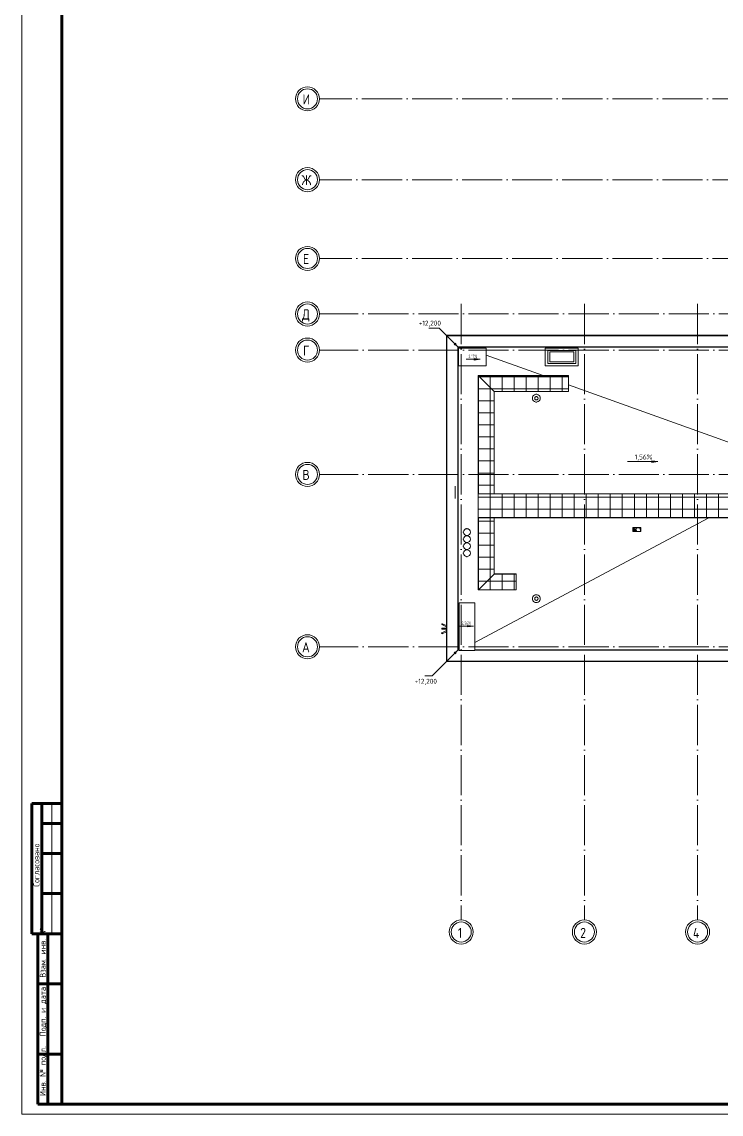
# Model space of a CAD drawing. Header units: millimetres. Extents: x -259793 to 503324, y -44556 to 93494.
# Drawn here: x 384424 to 419333, y -39203 to 15283 of the extents above; entities that cross this region are included whole.
import ezdxf

# ---------------------------------------------------------------- set-up
doc = ezdxf.new("R2010")
doc.units = ezdxf.units.MM
doc.linetypes.add('ADSK_Линия сетки', pattern=[25, 20, -2.5, 0, -2.5])
doc.linetypes.add('ADSK_Осевая', pattern=[14, 10, -2, 0, -2])
for name, color, linetype, lineweight in [('RC-Линии_связи-Адресные', 5, 'Continuous', 30), ('Воздуховоды', 7, 'Continuous', 18), ('Крыша', 7, 'Continuous', 9), ('Линии', 7, 'Continuous', 9), ('Мебель', 252, 'Continuous', 18), ('Оборудование', 8, 'Continuous', 18), ('Ограждение', 252, 'Continuous', 9), ('Оси', 252, 'Continuous', 9), ('Отметки', 7, 'Continuous', 9), ('ОФ_рамка', 8, 'Continuous', 60), ('Размеры', 7, 'Continuous', 9), ('Стены внутренние', 7, 'Continuous', 18), ('Стены наружные', 7, 'Continuous', 18)]:
    doc.layers.add(name, color=color, linetype=linetype, lineweight=lineweight)
doc.styles.add('GOST Common_1', font='', dxfattribs={"height": 250})
doc.styles.add('GOST Common_2', font='', dxfattribs={"width": 0.9, "height": 250})
doc.styles.add('GOST Common_5', font='', dxfattribs={"width": 0.9, "height": 2.5})
doc.styles.add('ГОСТ 2.304', font='')
doc.styles.get('GOST Common_1').set_extended_font_data('GOST type B')
doc.styles.get('GOST Common_2').set_extended_font_data('GOST type B')
doc.styles.get('GOST Common_5').set_extended_font_data('GOST 2.304 type A')
doc.styles.get('ГОСТ 2.304').set_extended_font_data('GOST 2.304 type A')
pattern_1 = [(0, (-35002.24, 20977.94), (0, 600), []), (90, (-35002.24, 20977.94), (-600, 4e-14), [])]
pattern_2 = [(0, (-50486.9, 20977.94), (0, 600), []), (90, (-50486.88, 20977.94), (-424.264, 3e-14), [])]
pattern_3 = [(0, (-51600.9, 20977.94), (0, 600), []), (90, (-51600.88, 20977.94), (-424.264, 3e-14), [])]

# ---------------------------------------------------------------- blocks, each defined once
blk = doc.blocks.new('А0')
at = {"layer": 'ОФ_рамка', "color": 0, "linetype": 'Continuous', "lineweight": 5, "ltscale": 100}
for points in [[(222168, -309617), (222168, -393717)], [(222168, -393717), (341068, -393717)]]:
    blk.add_lwpolyline(points, dxfattribs=at)
at = {"layer": 'ОФ_рамка', "color": 0, "linetype": 'Continuous', "ltscale": 100}
for points in [[(224168, -310117), (224168, -393217)], [(224168, -393217), (340568, -393217)]]:
    blk.add_lwpolyline(points, dxfattribs=at)
at = {"layer": 'ОФ_рамка', "color": 0, "linetype": 'Continuous'}
for points in [[(222668, -384717), (222668, -378217)], [(224168, -378217), (222668, -378217)], [(223168, -384717), (223168, -378217)], [(224168, -393217), (224168, -378217)], [(223168, -379217), (224168, -379217)], [(223168, -380717), (224168, -380717)], [(223168, -382717), (224168, -382717)], [(222668, -384717), (224168, -384717)], [(222968, -393217), (222968, -384717)], [(223468, -393217), (223468, -384717)], [(222968, -387217), (224168, -387217)], [(222968, -390717), (224168, -390717)], [(224168, -393217), (222968, -393217)]]:
    blk.add_lwpolyline(points, dxfattribs=at)
at = {"layer": 'ОФ_рамка', "color": 0, "linetype": 'Continuous', "lineweight": 5}
blk.add_lwpolyline([(223668, -384717), (223668, -378217)], dxfattribs=at)
at = {"layer": 'ОФ_рамка', "color": 0, "linetype": 'Continuous', "lineweight": 5, "char_height": 300, "attachment_point": 1, "rotation": 90, "style": 'ГОСТ 2.304'}
for s, insert, width in [('\\fGOST 2.304 type A|b0|i0|c1|p34;\\W1.0000000000;\\T1.0000000000;\\o\\lСогласовано', (222748, -382374), 1992.86), ('\\fGOST 2.304 type A|b0|i0|c1|p34;\\W1.0000000000;\\T1.0000000000;\\o\\lВзам. инв. №', (223066, -386910), 2077.93), ('\\fGOST 2.304 type A|b0|i0|c1|p34;\\W1.0000000000;\\T1.0000000000;\\o\\lПодп. и дата', (223068, -389839), 2065.5), ('\\fGOST 2.304 type A|b0|i0|c1|p34;\\W1.0000000000;\\T1.0000000000;\\o\\lИнв. № подл.', (223065, -392816), 2070.21)]:
    blk.add_mtext(s, dxfattribs=dict(at, insert=insert, width=width))
blk = doc.blocks.new('Кровля Жив')
at = {"layer": 'Ограждение', "true_color": 0x636466}
h = blk.add_hatch(dxfattribs=at)
h.set_pattern_fill('FP_107', color=251, style=0, pattern_type=2)
h.set_pattern_definition(pattern_3)
h.paths.add_polyline_path([(-67486, 8365), (-67476, 8365), (-67476, 14255), (-67486, 14265), (-67486, 8375)])
h = blk.add_hatch(dxfattribs=at)
h.set_pattern_fill('FP_111', color=251, style=0, pattern_type=2)
h.set_pattern_definition([(0, (-35002.24, 17978.6), (0, 424.264), []), (90, (-35002.24, 17978.6), (-600, 4e-14), [])])
h.paths.add_polyline_path([(-67476, 14255), (-62986, 14255), (-62986, 14265), (-67486, 14265)])
h = blk.add_hatch(dxfattribs=at)
h.set_pattern_fill('FP_18', color=251, style=0, pattern_type=2)
h.set_pattern_definition(pattern_1)
h.paths.add_polyline_path([(-67476, 8365), (-66696, 8365), (-66696, 13475), (-67476, 14255), (-67476, 8650)])
h = blk.add_hatch(dxfattribs=at)
h.set_pattern_fill('FP_18', color=251, style=0, pattern_type=2)
h.set_pattern_definition(pattern_1)
h.paths.add_polyline_path([(-64971, 13475), (-62986, 13475), (-62986, 14255), (-67476, 14255), (-66696, 13475), (-65158, 13475)])
h = blk.add_hatch(dxfattribs=at)
h.set_pattern_fill('FP_106', color=251, style=0, pattern_type=2)
h.set_pattern_definition(pattern_2)
h.paths.add_polyline_path([(-66686, 8365), (-66686, 13465), (-66696, 13475), (-66696, 8365)])
h = blk.add_hatch(dxfattribs=at)
h.set_pattern_fill('FP_110', color=251, style=0, pattern_type=2)
h.set_pattern_definition([(0, (-35002.24, 16864.6), (0, 424.264), []), (90, (-35002.24, 16864.6), (-600, 4e-14), [])])
h.paths.add_polyline_path([(-62986, 13465), (-62986, 13475), (-66696, 13475), (-66686, 13465), (-63111, 13465)])
h = blk.add_hatch(dxfattribs=at)
h.set_pattern_fill('FP_25', color=251, style=0, pattern_type=2)
h.set_pattern_definition(pattern_1)
h.paths.add_polyline_path([(-19687, 7185), (-20867, 8365), (-67486, 8365), (-67486, 7185), (-19756, 7185)])
h = blk.add_hatch(dxfattribs=at)
h.set_pattern_fill('FP_66', color=251, style=0, pattern_type=2)
h.set_pattern_definition([(0, (-35002.24, 13028.6), (0, 424.264), []), (90, (-35002.24, 13028.6), (-600, 4e-14), [])])
h.paths.add_polyline_path([(-20877, 8365), (-20867, 8365), (-20877, 8375), (-25903, 8375), (-25903, 8365), (-21059, 8365)])
h.paths.add_polyline_path([(-66088, 8365), (-49459, 8365), (-49469, 8375), (-66686, 8375), (-66686, 8365)])
h.paths.add_polyline_path([(-26703, 8365), (-26703, 8375), (-48669, 8375), (-48679, 8365), (-27013, 8365)])
h = blk.add_hatch(dxfattribs=at)
h.set_pattern_fill('FP_65', color=251, style=0, pattern_type=2)
h.set_pattern_definition([(0, (-35002.24, 15724.6), (0, 424.264), []), (90, (-35002.24, 15724.6), (-600, 4e-14), [])])
h.paths.add_polyline_path([(-19687, 7175), (-19677, 7175), (-19687, 7185), (-48983, 7185), (-48983, 7175), (-19756, 7175)])
h.paths.add_polyline_path([(-67486, 7175), (-49783, 7175), (-49783, 7185), (-67486, 7185)])
h = blk.add_hatch(dxfattribs=at)
h.set_pattern_fill('FP_107', color=251, style=0, pattern_type=2)
h.set_pattern_definition(pattern_3)
h.paths.add_polyline_path([(-67486, 3575), (-67476, 3585), (-67476, 7175), (-67486, 7175), (-67486, 3585)])
h = blk.add_hatch(dxfattribs=at)
h.set_pattern_fill('FP_25', color=251, style=0, pattern_type=2)
h.set_pattern_definition(pattern_1)
h.paths.add_polyline_path([(-67476, 3585), (-66696, 4365), (-66696, 7175), (-67476, 7175), (-67476, 3856)])
h = blk.add_hatch(dxfattribs=at)
h.set_pattern_fill('FP_106', color=251, style=0, pattern_type=2)
h.set_pattern_definition(pattern_2)
h.paths.add_polyline_path([(-66696, 4365), (-66686, 4375), (-66686, 7175), (-66696, 7175), (-66696, 4375)])
h = blk.add_hatch(dxfattribs=at)
h.set_pattern_fill('FP_25', color=251, style=0, pattern_type=2)
h.set_pattern_definition(pattern_1)
h.paths.add_polyline_path([(-67476, 3585), (-65586, 3585), (-65586, 4365), (-66696, 4365), (-67204, 3856)])
h = blk.add_hatch(dxfattribs=at)
h.set_pattern_fill('FP_108', color=251, style=0, pattern_type=2)
h.set_pattern_definition([(0, (-35002.24, 13033.6), (0, 424.264), []), (90, (-35002.24, 13033.6), (-600, 4e-14), [])])
h.paths.add_polyline_path([(-66088, 4365), (-65586, 4365), (-65586, 4375), (-66686, 4375), (-66696, 4365), (-66460, 4365)])
h = blk.add_hatch(dxfattribs=at)
h.set_pattern_fill('FP_109', color=251, style=0, pattern_type=2)
h.set_pattern_definition([(0, (-35002.24, 11919.6), (0, 424.264), []), (90, (-35002.24, 11919.6), (-600, 4e-14), [])])
h.paths.add_polyline_path([(-65586, 3575), (-65586, 3585), (-67476, 3585), (-67486, 3575), (-65716, 3575)])
at = {"layer": 'Отметки', "true_color": 0x636466}
h = blk.add_hatch(color=251, dxfattribs=at)
edge = h.paths.add_edge_path()
edge.add_arc((-68638, 15838), 50, 0, 360)
h = blk.add_hatch(color=251, dxfattribs=at)
edge = h.paths.add_edge_path()
edge.add_arc((-68638, 438), 50, 0, 360)
at = {"layer": 'Размеры', "true_color": 0x636466}
for points in [[(-67385, 15079), (-67685, 15119), (-67685, 15040)], [(-67385, 15079), (-67685, 15119), (-67685, 15040)], [(-58529, 9973), (-58829, 10012), (-58829, 9933)], [(-67717, 1767), (-68017, 1807), (-68017, 1728)]]:
    blk.add_hatch(color=251, dxfattribs=at).paths.add_polyline_path(points)
at = {"color": 251, "lineweight": 18, "true_color": 0x636466}
for p, q in [((-59413, 6657), (-59768, 6693)), ((-59768, 6493), (-59768, 6693)), ((-59768, 6693), (-59368, 6693)), ((-59711, 6645), (-59741, 6645)), ((-59741, 6645), (-59741, 6525)), ((-59708, 6592), (-59741, 6592)), ((-59688, 6612), (-59688, 6622)), ((-59678, 6552), (-59678, 6562)), ((-59581, 6645), (-59641, 6573)), ((-59641, 6525), (-59641, 6645)), ((-59581, 6525), (-59617, 6602)), ((-59368, 6493), (-59413, 6657)), ((-59368, 6693), (-59368, 6493)), ((-59368, 6493), (-59768, 6493)), ((-59741, 6525), (-59704, 6525))]:
    blk.add_line(p, q, dxfattribs=at)
for centre, radius, start, end in [((-59711, 6622), 23.3, 0, 90), ((-59708, 6612), 20, 270, 0), ((-59708, 6562), 30, 0, 90), ((-59704, 6552), 26.7, 270, 0)]:
    blk.add_arc(centre, radius, start, end, dxfattribs=at)
at = {"layer": 'Воздуховоды', "color": 251, "linetype": 'ADSK_Осевая', "true_color": 0x636466}
for p, q in [((-68050, 6628), (-68050, 6658)), ((-68250, 6458), (-68220, 6458)), ((-68250, 6108), (-68220, 6108)), ((-68050, 6278), (-68050, 6288)), ((-68050, 6278), (-68050, 6288)), ((-67881, 6458), (-67850, 6458)), ((-67881, 6108), (-67850, 6108)), ((-68250, 5758), (-68220, 5758)), ((-68050, 5928), (-68050, 5938)), ((-68050, 5928), (-68050, 5938)), ((-68050, 5578), (-68050, 5588)), ((-68050, 5578), (-68050, 5588)), ((-67881, 5758), (-67850, 5758)), ((-68250, 5408), (-68220, 5408)), ((-68050, 5208), (-68050, 5238)), ((-67881, 5408), (-67850, 5408))]:
    blk.add_line(p, q, dxfattribs=at)
at = {"layer": 'Воздуховоды', "color": 251, "true_color": 0x636466}
for centre, start, end in [((-68050, 6458), 90, 270), ((-68050, 6458), 270, 90), ((-68050, 6108), 90, 270), ((-68050, 6108), 270, 90), ((-68050, 5758), 90, 270), ((-68050, 5408), 90, 270), ((-68050, 5758), 270, 90), ((-68050, 5408), 270, 90)]:
    blk.add_arc(centre, 170, start, end, dxfattribs=at)
at = {"layer": 'Крыша', "color": 251, "true_color": 0x636466}
for p, q in [((-68466, 15633), (-67086, 15633)), ((-68466, 14753), (-68466, 15633)), ((-68208, 15684), (-68073, 15635)), ((-67086, 15633), (-67086, 14753)), ((-67084, 15281), (-64253, 14265)), ((-63918, 14948), (-63918, 15448)), ((-63918, 15448), (-62718, 15448)), ((-62718, 15448), (-62718, 14948)), ((-67086, 14753), (-68466, 14753)), ((-62718, 14948), (-63918, 14948)), ((-62986, 13811), (-51520, 9698)), ((-55981, 7175), (-67662, 958)), ((-68444, 2932), (-67664, 2932)), ((-68444, 555), (-68444, 2932)), ((-67664, 2932), (-67664, 555)), ((-67664, 555), (-68444, 555))]:
    blk.add_line(p, q, dxfattribs=at)
at = {"layer": 'Линии', "color": 251, "lineweight": 18, "true_color": 0x636466}
blk.add_line((-68638, 8758), (-68638, 8138), dxfattribs=at)
at = {"layer": 'Мебель', "color": 251, "true_color": 0x636466}
for p, q in [((-69304, 1842), (-69076, 1737)), ((-69076, 1664), (-69290, 1664)), ((-69076, 1792), (-69283, 1887)), ((-69076, 1543), (-69305, 1438)), ((-69290, 1614), (-69076, 1614)), ((-69284, 1392), (-69076, 1488))]:
    blk.add_line(p, q, dxfattribs=at)
for centre, major_axis, ratio, start_param, end_param in [((-69294, 1865), (10.5, 22.7), 0.627171, 0.634749, 3.776342), ((-69290, 1639), (0, 25), 0.707107, 0, 3.141593), ((-69294, 1865), (10.5, 22.7), 0.627171, 3.776342, 6.917934), ((-69290, 1639), (0, -25), 0.707107, 0, 3.141593), ((-69295, 1415), (10.5, -22.7), 0.627171, 2.506844, 5.648436), ((-69295, 1415), (10.5, -22.7), 0.627171, 5.648436, 8.790029)]:
    blk.add_ellipse(centre, major_axis=major_axis, ratio=ratio, start_param=start_param, end_param=end_param, dxfattribs=at)
at = {"layer": 'Оборудование', "color": 251, "true_color": 0x636466}
for p, q in [((-64588, 13333), (-64588, 13333)), ((-64583, 13188), (-64584, 13188)), ((-64584, 13088), (-64583, 13088)), ((-64581, 13223), (-64583, 13223)), ((-64588, 12943), (-64588, 12943)), ((-64583, 13053), (-64581, 13053)), ((-64588, 3333), (-64588, 3333)), ((-64588, 2943), (-64588, 2943)), ((-64583, 3188), (-64584, 3188)), ((-64584, 3088), (-64583, 3088)), ((-64581, 3223), (-64583, 3223)), ((-64583, 3053), (-64581, 3053))]:
    blk.add_line(p, q, dxfattribs=at)
for centre, major_axis, start_param, end_param in [((-64588, 13138), (0, 195), 4.712389, 7.853982), ((-64588, 13138), (0, 195), 1.570796, 4.712389), ((-64583, 13138), (0, 85), 6.108652, 7.853982), ((-64583, 13138), (0, 85), 1.570796, 3.316126), ((-64581, 13138), (0, 85), 4.712389, 7.853982), ((-64581, 13138), (0, 85), 1.570796, 4.712389), ((-64588, 13138), (0, 195), 6.162355, 6.404016), ((-64588, 13138), (0, 195), 3.020762, 3.262423), ((-64588, 3138), (0, 195), 4.712389, 7.853982), ((-64588, 3138), (0, 195), 6.162355, 6.404016), ((-64588, 3138), (0, 195), 1.570796, 4.712389), ((-64583, 3138), (0, 85), 6.108652, 7.853982), ((-64583, 3138), (0, 85), 1.570796, 3.316126), ((-64581, 3138), (0, 85), 4.712389, 7.853982), ((-64581, 3138), (0, 85), 1.570796, 4.712389), ((-64588, 3138), (0, 195), 3.020762, 3.262423)]:
    blk.add_ellipse(centre, major_axis=major_axis, ratio=0.999878, start_param=start_param, end_param=end_param, dxfattribs=at)
at = {"layer": 'Ограждение', "color": 251, "true_color": 0x636466}
for p, q in [((-69076, 16276), (-69055, 16255)), ((-69076, 16276), (-69076, 0)), ((-69055, 16255), (-69076, 16276)), ((-48879, 16276), (-69076, 16276)), ((-69055, 16255), (-68505, 15705)), ((-69055, 16255), (-69055, 21)), ((-68505, 15705), (-69055, 16255)), ((-48858, 16255), (-69055, 16255)), ((-68505, 15705), (-68484, 15684)), ((-68505, 15705), (-68505, 571)), ((-68484, 15684), (-68505, 15705)), ((-48308, 15705), (-68505, 15705)), ((-68484, 15684), (-68484, 592)), ((-48287, 15684), (-68484, 15684)), ((-67476, 14255), (-67486, 14265)), ((-67486, 14265), (-67486, 8365)), ((-62986, 14265), (-67486, 14265)), ((-66696, 13475), (-67476, 14255)), ((-67476, 14255), (-67476, 8365)), ((-62986, 14255), (-67476, 14255)), ((-62986, 14265), (-62986, 14255)), ((-62986, 14255), (-62986, 13475)), ((-66686, 13465), (-66696, 13475)), ((-66696, 13475), (-66696, 8365)), ((-62986, 13475), (-66696, 13475)), ((-66686, 13465), (-66686, 8365)), ((-62986, 13465), (-66686, 13465)), ((-62986, 13475), (-62986, 13465)), ((-67486, 7185), (-67486, 8365)), ((-67476, 8365), (-67486, 8365)), ((-66696, 8365), (-67476, 8365)), ((-66686, 8365), (-66696, 8365)), ((-49469, 8375), (-66686, 8375)), ((-26703, 8365), (-66686, 8365)), ((-67486, 7175), (-67486, 7185)), ((-49783, 7185), (-67486, 7185)), ((-67486, 7175), (-67476, 7175)), ((-67486, 7175), (-67486, 3575)), ((-67476, 7175), (-66696, 7175)), ((-67476, 7175), (-67476, 3585)), ((-66696, 7175), (-66686, 7175)), ((-66696, 7175), (-66696, 4365)), ((-54783, 7175), (-66686, 7175)), ((-66686, 7175), (-66686, 4375)), ((-67476, 3585), (-66696, 4365)), ((-66696, 4365), (-66686, 4375)), ((-66696, 4365), (-65586, 4365)), ((-66686, 4375), (-65586, 4375)), ((-65586, 4375), (-65586, 4365)), ((-65586, 4365), (-65586, 3585)), ((-67486, 3575), (-67476, 3585)), ((-67486, 3575), (-65586, 3575)), ((-67476, 3585), (-65586, 3585)), ((-65586, 3585), (-65586, 3575)), ((-69055, 21), (-68505, 571)), ((-68505, 571), (-69055, 21)), ((-68505, 571), (-68484, 592)), ((-68484, 592), (-68505, 571)), ((-68505, 571), (-68444, 571)), ((-68484, 592), (-68444, 592)), ((-67664, 592), (-592, 592)), ((-67664, 571), (-571, 571)), ((-69076, 0), (-69055, 21)), ((-69055, 21), (-69076, 0)), ((-69076, 0), (0, 0)), ((-69055, 21), (-21, 21))]:
    blk.add_line(p, q, dxfattribs=at)
at = {"layer": 'Оси', "color": 251, "linetype": 'ADSK_Линия сетки', "ltscale": 100, "true_color": 0x636466}
for p, q in [((-28788, 28068), (-75410, 28068)), ((-28788, 24038), (-75410, 24038)), ((-28788, 20108), (-75410, 20108)), ((-68338, 17838), (-68338, -12888)), ((-62188, 17838), (-62188, -12888)), ((-56538, 17838), (-56538, -12888)), ((1529, 17338), (-75410, 17338)), ((1529, 15538), (-75410, 15538)), ((1529, 9338), (-75410, 9338)), ((1529, 738), (-75410, 738))]:
    blk.add_line(p, q, dxfattribs=at)
at = {"layer": 'Оси', "color": 251, "lineweight": 20, "true_color": 0x636466}
for centre, radius, start, end in [((-76010, 28068), 600, 90, 270), ((-76010, 28068), 500, 90, 270), ((-76010, 28068), 600, 270, 90), ((-76010, 28068), 500, 270, 90), ((-76010, 24038), 600, 90, 270), ((-76010, 24038), 500, 90, 270), ((-76010, 24038), 600, 270, 90), ((-76010, 24038), 500, 270, 90), ((-76010, 20108), 600, 90, 270), ((-76010, 20108), 600, 270, 90), ((-76010, 20108), 500, 90, 270), ((-76010, 20108), 500, 270, 90), ((-76010, 17338), 600, 90, 270), ((-76010, 17338), 500, 90, 270), ((-76010, 17338), 600, 270, 90), ((-76010, 17338), 500, 270, 90), ((-76010, 15538), 600, 90, 270), ((-76010, 15538), 500, 90, 270), ((-76010, 15538), 600, 270, 90), ((-76010, 15538), 500, 270, 90), ((-76010, 9338), 600, 90, 270), ((-76010, 9338), 500, 90, 270), ((-76010, 9338), 600, 270, 90), ((-76010, 9338), 500, 270, 90), ((-76010, 738), 600, 90, 270), ((-76010, 738), 500, 90, 270), ((-76010, 738), 600, 270, 90), ((-76010, 738), 500, 270, 90)]:
    blk.add_arc(centre, radius, start, end, dxfattribs=at)
at = {"layer": 'Оси', "lineweight": 20}
for centre, radius, start, end in [((-68338, -13488), 600, 0, 180), ((-68338, -13488), 500, 0, 180), ((-62188, -13488), 600, 0, 180), ((-62188, -13488), 500, 0, 180), ((-56538, -13488), 600, 0, 180), ((-56538, -13488), 500, 0, 180), ((-68338, -13488), 600, 180, 0), ((-68338, -13488), 500, 180, 0), ((-62188, -13488), 600, 180, 0), ((-62188, -13488), 500, 180, 0), ((-56538, -13488), 600, 180, 0), ((-56538, -13488), 500, 180, 0)]:
    blk.add_arc(centre, radius, start, end, dxfattribs=at)
at = {"layer": 'Отметки', "color": 251, "lineweight": 20, "true_color": 0x636466}
for p, q in [((-69430, 16630), (-69948, 16630)), ((-68638, 15838), (-69430, 16630)), ((-68638, 438), (-69786, -710)), ((-69786, -710), (-70150, -710))]:
    blk.add_line(p, q, dxfattribs=at)
at = {"layer": 'Отметки', "color": 251, "true_color": 0x636466}
for centre in [(-68638, 15838), (-68638, 438)]:
    blk.add_circle(centre, 50, dxfattribs=at)
at = {"layer": 'Размеры', "color": 251, "lineweight": 20, "true_color": 0x636466}
for p, q in [((-68085, 15079), (-67385, 15079)), ((-68085, 15079), (-67385, 15079)), ((-60029, 9973), (-58529, 9973)), ((-68417, 1767), (-67717, 1767))]:
    blk.add_line(p, q, dxfattribs=at)
at = {"layer": 'Размеры', "color": 251, "true_color": 0x636466}
for p, q in [((-67385, 15079), (-67685, 15119)), ((-67685, 15119), (-67685, 15040)), ((-67385, 15079), (-67685, 15119)), ((-67685, 15119), (-67685, 15040)), ((-67685, 15040), (-67385, 15079)), ((-67685, 15040), (-67385, 15079)), ((-58529, 9973), (-58829, 10012)), ((-58829, 10012), (-58829, 9933)), ((-58829, 9933), (-58529, 9973)), ((-67717, 1767), (-68017, 1807)), ((-68017, 1807), (-68017, 1728)), ((-68017, 1728), (-67717, 1767))]:
    blk.add_line(p, q, dxfattribs=at)
at = {"layer": 'Стены внутренние', "color": 251, "true_color": 0x636466}
for p, q in [((-68468, 15635), (-67084, 15635)), ((-68468, 14751), (-68468, 15635)), ((-68468, 15633), (-68466, 15633)), ((-68073, 15635), (-68067, 15633)), ((-67084, 15633), (-67086, 15633)), ((-67086, 15281), (-67084, 15281)), ((-67084, 15635), (-67084, 14751)), ((-64140, 15638), (-62498, 15638)), ((-64140, 14754), (-64140, 15638)), ((-62498, 15636), (-64140, 15636)), ((-62500, 14754), (-62500, 15636)), ((-62498, 15638), (-62498, 14754)), ((-68466, 14753), (-68468, 14753)), ((-67084, 14751), (-68468, 14751)), ((-67084, 14753), (-67086, 14753)), ((-64140, 14756), (-62500, 14756)), ((-62498, 14754), (-64140, 14754)), ((-68446, 2934), (-67662, 2934)), ((-68446, 2934), (-68446, 553)), ((-68446, 2932), (-68444, 2932)), ((-67662, 553), (-67662, 2934)), ((-67662, 553), (-68446, 553)), ((-67662, 958), (-67664, 957))]:
    blk.add_line(p, q, dxfattribs=at)
at = {"layer": 'Стены наружные', "color": 251, "true_color": 0x636466}
for p, q in [((-64138, 14756), (-64138, 15636)), ((-62620, 15516), (-64018, 15516)), ((-64018, 15516), (-64018, 14876)), ((-62620, 14876), (-62620, 15516)), ((-64018, 14876), (-62620, 14876))]:
    blk.add_line(p, q, dxfattribs=at)
at = {"layer": 'Оси', "color": 251, "true_color": 0x636466, "style": 'GOST Common_1', "width": 0.9}
for s, p in [('И', (-76258, 27793)), ('Ж', (-76305, 23763)), ('Е', (-76237, 19833)), ('Д', (-76281, 17063)), ('Г', (-76237, 15263)), ('В', (-76261, 9063)), ('А', (-76281, 463))]:
    blk.add_text(s, height=500, dxfattribs=at).set_placement(p)
at = {"layer": 'Оси', "style": 'GOST Common_1', "width": 0.9}
for s, p in [('1', (-68505, -13783)), ('2', (-62399, -13783)), ('4', (-56770, -13783))]:
    blk.add_text(s, height=500, dxfattribs=at).set_placement(p)
at = {"layer": 'Отметки', "color": 251, "true_color": 0x636466, "style": 'GOST Common_2', "width": 0.9}
for p in [(-70456, 16756), (-70658, -1109)]:
    blk.add_text('+12,200', height=250, dxfattribs=at).set_placement(p)
at = {"layer": 'Размеры', "color": 251, "true_color": 0x636466, "style": 'GOST Common_5', "width": 0.9}
for s, p in [('2,17%%%', (-67974, 15155)), ('2,17%%%', (-67974, 15155)), ('2,56%%%', (-68318, 1843))]:
    blk.add_text(s, height=150, dxfattribs=at).set_placement(p)
at = {"layer": 'Размеры', "color": 251, "true_color": 0x636466, "style": 'GOST Common_2', "width": 0.9}
blk.add_text('1,56%%%', height=250, rotation=360, dxfattribs=at).set_placement((-59676, 10079))

msp = doc.modelspace()

# ---------------------------------------------------------------- block references
at = {"layer": 'RC-Линии_связи-Адресные', "color": 104}
msp.add_blockref('Кровля Жив', (474693.26029, -16627.62183), dxfattribs=at)
at = {"layer": 'ОФ_рамка', "color": 0, "lineweight": -2}
msp.add_blockref('А0', (162256.08752, 354514.12136), dxfattribs=at)

doc.saveas('drawing.dxf')
